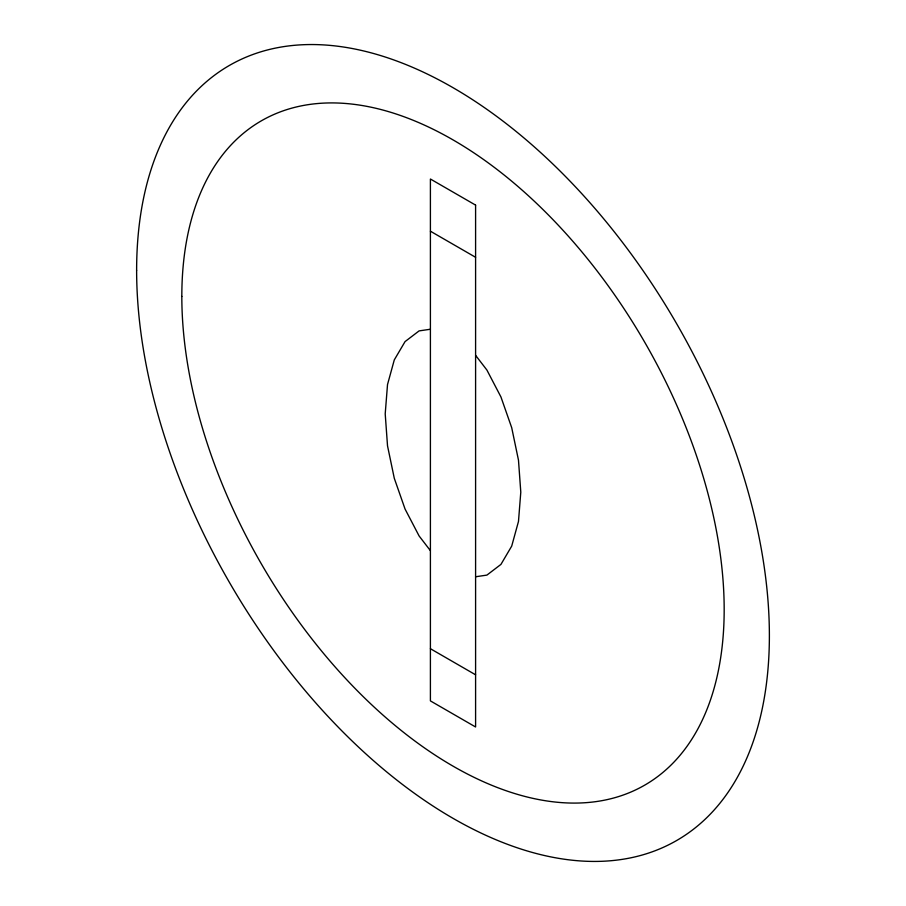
<?xml version="1.0" encoding="UTF-8"?>
<svg xmlns="http://www.w3.org/2000/svg" width="906" height="906" viewBox="0 0 906 906"><rect width="100%" height="100%" fill="white"/><g stroke="black" fill="none" stroke-linecap="round" stroke-linejoin="round"><path stroke-width="1.36" d="M430.407 329.24L419.104 330.894L405.061 341.596L394.291 359.897L387.519 384.552L385.209 413.861L387.519 445.843L394.291 478.3L405.061 509.047L419.104 535.967L430.407 550.667M475.593 576.76L486.896 575.106L500.939 564.404L511.709 546.103L518.481 521.448L520.791 492.139L518.481 460.157L511.709 427.7L500.939 396.953L486.896 370.033L475.593 355.333M430.407 231.2L475.593 257.293M430.407 648.707L475.593 674.8M475.593 205.107L430.407 179.014L430.407 700.893L475.593 726.986L475.593 205.107M181.823 296.443A383.498 221.415 60 0 0 588.583 802.456A383.498 221.415 60 0 0 588.583 260.101A383.498 221.415 60 0 0 181.823 296.443M136.625 270.35A447.417 258.312 60 0 0 611.188 860.7A447.417 258.312 60 0 0 611.188 227.95A447.417 258.312 60 0 0 136.625 270.35"/></g></svg>
